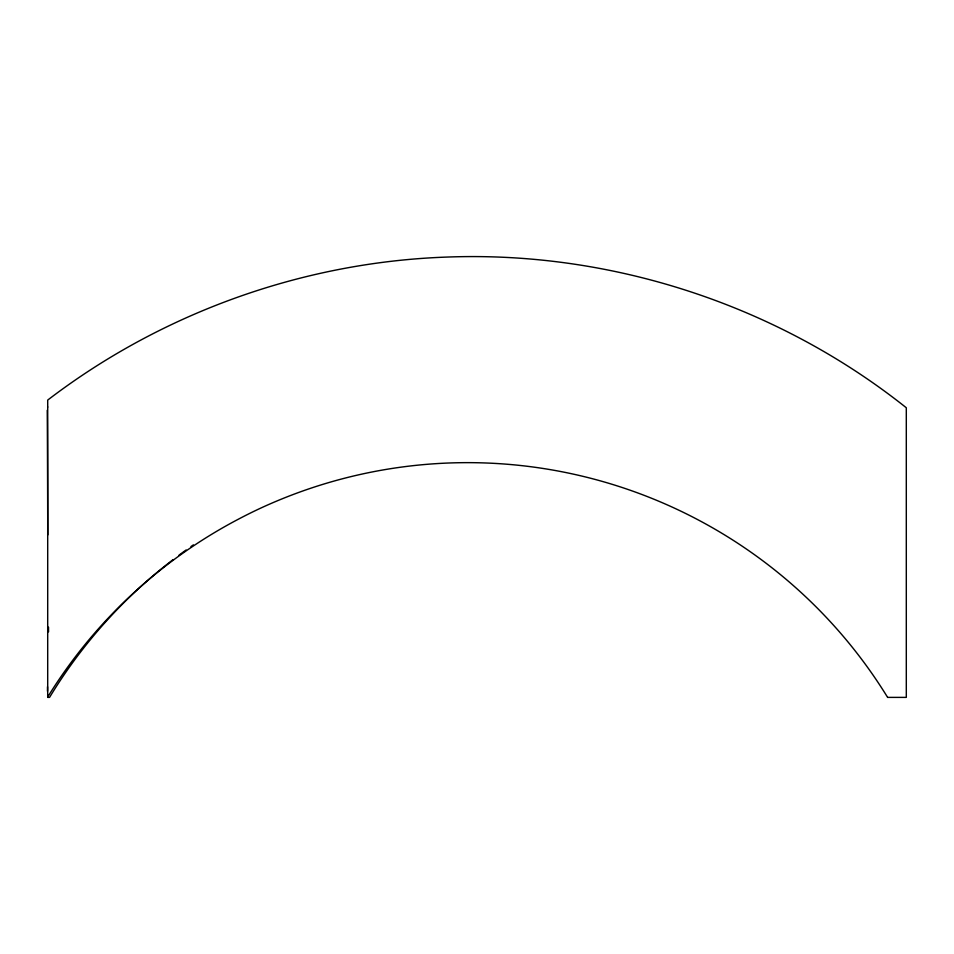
<?xml version="1.0" encoding="UTF-8"?>
<svg xmlns="http://www.w3.org/2000/svg" width="954" height="954" viewBox="0 0 954 954"><rect width="100%" height="100%" fill="white"/><g stroke="black" fill="none" stroke-linecap="round" stroke-linejoin="round"><path stroke-width="1.43" d="M47.712 406.988L47.7 697.028A493.922 493.898 -89.5 0 1 238.166 519.31A490.618 490.594 87.4 0 1 259.56 508.649A493.242 493.23 89.5 0 1 887.649 697.434M47.7 697.386L49.548 697.386A499.157 499.133 -90 0 1 173.103 559.604M887.745 697.386L906.3 697.386L906.3 407.752C777.212 305.03 610.989 250.592 446.15 257.103L446.055 257.103C302.728 262.267 161.584 312.924 47.7 400.084L47.712 407.024M47.485 691.245A549.814 0.978 -89.8 0 1 47.509 686.725M48.511 627.16A577.742 0.787 89.7 0 1 48.547 631.858M47.247 410.256A556.432 0.656 89.9 0 1 47.772 534.944M178.994 555.168A499.157 499.133 -90 0 1 186.137 549.969M190.955 546.559A499.157 499.133 -90 0 1 193.376 544.889"/></g></svg>
